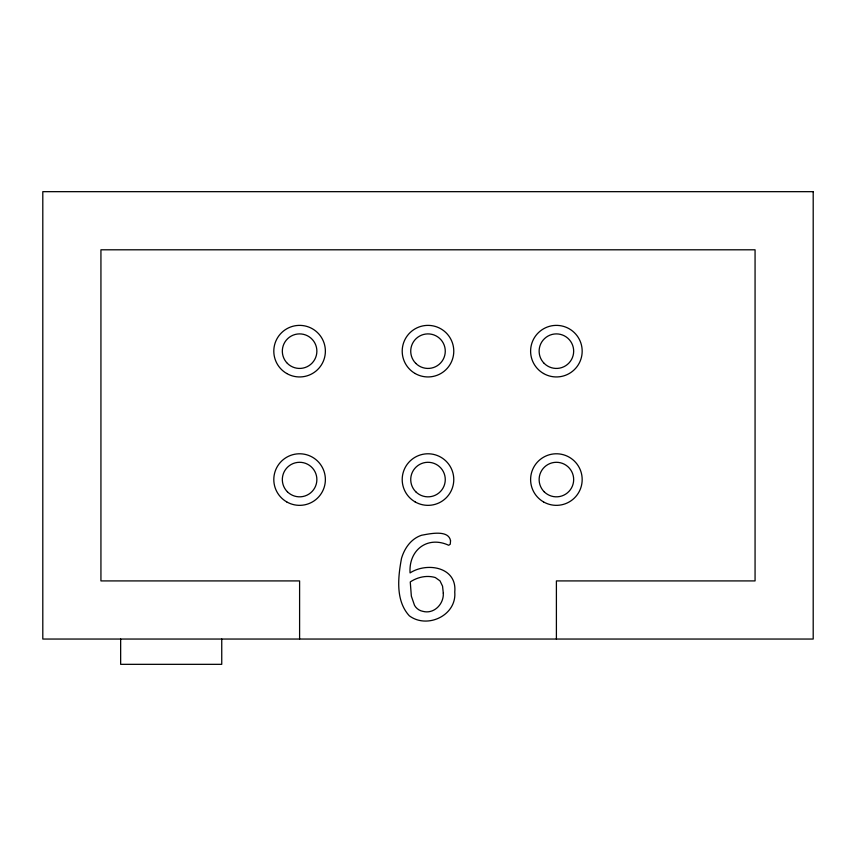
<?xml version="1.0" encoding="UTF-8"?>
<svg xmlns="http://www.w3.org/2000/svg" width="856" height="856" viewBox="0 0 856 856"><rect width="100%" height="100%" fill="white"/><g stroke="black" fill="none" stroke-linecap="round" stroke-linejoin="round"><path stroke-width="1.28" d="M556.4 639.047L556.4 580.914L755.067 580.914L755.067 249.802L100.933 249.802L100.933 580.914L299.6 580.914L299.6 639.047M221.747 639.047L221.747 664.331L120.653 664.331L120.653 639.047M450.545 540.799L450.245 544.223L448.705 545.272C427.572 535.46 408.558 549.948 410.067 572.921C426.812 561.964 457.254 566.865 454.761 592.074C456.794 615.368 427.358 629.213 409.339 615.828C395.365 600.634 398.008 577.147 401.507 558.369C404.481 548.236 411.137 538.692 421.516 535.268C429.348 533.844 448.651 529.329 450.545 540.799M443.301 593.122C443.964 603.962 434.078 614.298 423.035 611.377A12.198 12.198 0 0 1 414.507 605.331L411.351 596.15L410.259 581.93C417.546 577.094 426.759 575.029 435.276 577.522L440.016 580.882L442.552 586.178L443.301 593.122M813.2 191.669L42.8 191.669L42.8 639.047L813.2 639.047L813.2 191.669M543.507 373.494A25.776 25.776 0 0 0 582.176 351.163A25.776 25.776 0 0 0 543.507 328.832A25.776 25.776 0 0 0 543.507 373.494M543.507 501.894A25.776 25.776 0 0 0 582.176 479.563A25.776 25.776 0 0 0 543.507 457.232A25.776 25.776 0 0 0 543.507 501.894M544.181 491.772A17.27 17.27 0 0 0 573.081 484.036A17.27 17.27 0 0 0 551.927 462.882A17.27 17.27 0 0 0 544.181 491.772M544.181 363.372A17.27 17.27 0 0 0 573.081 355.636A17.27 17.27 0 0 0 551.927 334.482A17.27 17.27 0 0 0 544.181 363.372M286.707 373.494A25.776 25.776 0 0 0 325.376 351.163A25.776 25.776 0 0 0 286.707 328.832A25.776 25.776 0 0 0 286.707 373.494M286.707 501.894A25.776 25.776 0 0 0 325.376 479.563A25.776 25.776 0 0 0 286.707 457.232A25.776 25.776 0 0 0 286.707 501.894M287.381 491.772A17.27 17.27 0 0 0 316.281 484.036A17.27 17.27 0 0 0 295.127 462.882A17.27 17.27 0 0 0 287.381 491.772M287.381 363.372A17.27 17.27 0 0 0 316.281 355.636A17.27 17.27 0 0 0 295.127 334.482A17.27 17.27 0 0 0 287.381 363.372M415.107 373.494A25.776 25.776 0 0 0 453.776 351.163A25.776 25.776 0 0 0 415.107 328.832A25.776 25.776 0 0 0 415.107 373.494M415.107 501.894A25.776 25.776 0 0 0 453.776 479.563A25.776 25.776 0 0 0 415.107 457.232A25.776 25.776 0 0 0 415.107 501.894M415.781 491.772A17.27 17.27 0 0 0 444.681 484.036A17.27 17.27 0 0 0 423.527 462.882A17.27 17.27 0 0 0 415.781 491.772M415.781 363.372A17.27 17.27 0 0 0 444.681 355.636A17.27 17.27 0 0 0 423.527 334.482A17.27 17.27 0 0 0 415.781 363.372"/></g></svg>
